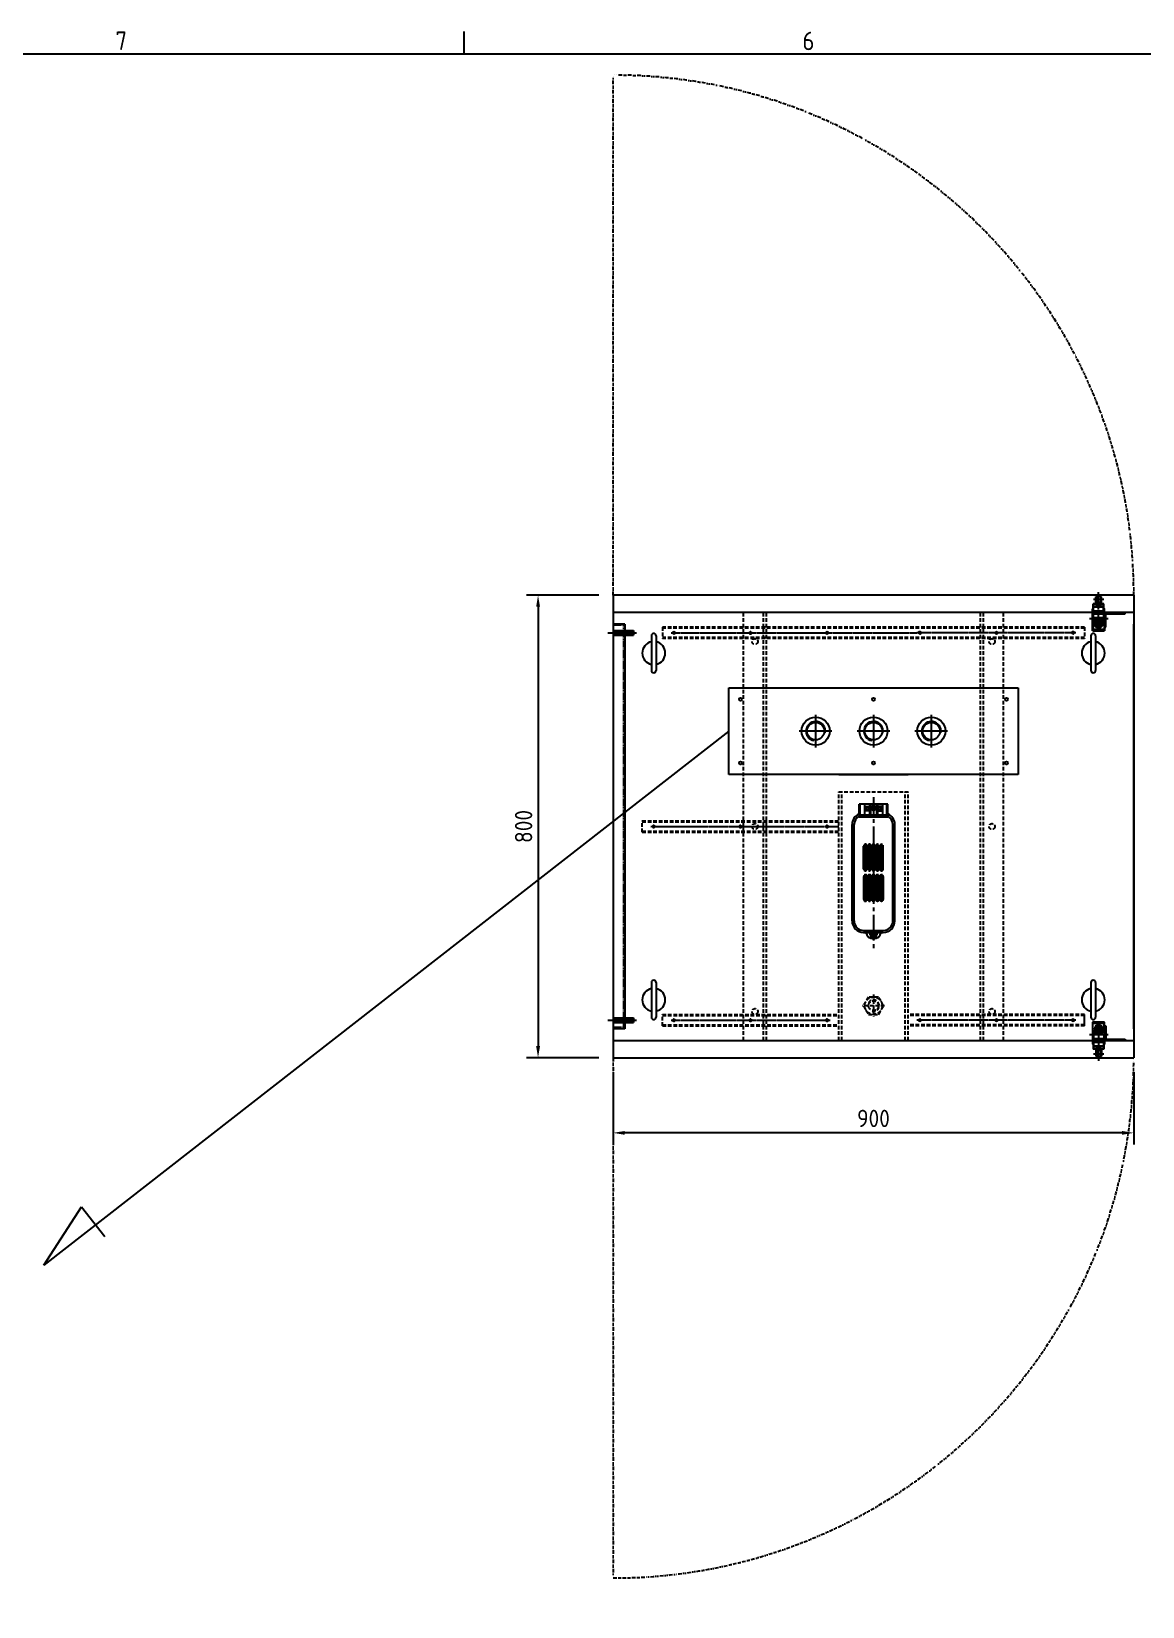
# Model space of a CAD drawing. Header units: inches. Extents: x 12 to 11036, y 8 to 6728.
# Drawn here: x 1640 to 3561, y 3882 to 6606 of the extents above; entities that cross this region are included whole.
import ezdxf

# ---------------------------------------------------------------- set-up
doc = ezdxf.new("R2010")
doc.units = ezdxf.units.IN
doc.header["$MEASUREMENT"] = 0
for name, pattern in [('CENTER', [50.8, 31.75, -6.35, 6.35, -6.35]), ('CENTER1', [10, 7, -1, 1, -1]), ('CHAIN', [0.3543, 0.2362, -0.0295, 0.0591, -0.0295]), ('DASHED2', [9.525, 6.35, -3.175]), ('DIVIDE', [31.75, 12.7, -6.35, 0, -6.35, 0, -6.35]), ('HIDDEN2', [4.7625, 3.175, -1.5875])]:
    doc.linetypes.add(name, pattern=pattern)
for name, color, linetype in [('CEN', 1, 'CENTER'), ('CENTER', 1, 'CENTER'), ('D', 3, 'Continuous'), ('grn~', 8, 'DASHED2'), ('O', 7, 'Continuous'), ('THIN', 3, 'Continuous')]:
    doc.layers.add(name, color=color, linetype=linetype)
doc.layers.add('경계(ISO)', color=7, linetype='Continuous', lineweight=25)
doc.layers.add('중심 표식(ISO)', color=1, linetype='Continuous', lineweight=25)
doc.styles.add('문자 텍스트_PSTEK_POSCO', font='isocp.shx')
doc.styles.add('치수 텍스트_PSTEK_POSCO', font='isocp.shx')
doc.dimstyles.new('치수_PSTEK_POSCO', dxfattribs={"dimscale": 10, "dimtxt": 3, "dimasz": 2, "dimexe": 2, "dimexo": 2.5, "dimgap": 1, "dimtad": 1, "dimrnd": 1e-08, "dimdsep": 46, "dimtxsty": '치수 텍스트_PSTEK_POSCO', "dimcen": 0.09, "dimdle": 10, "dimclrd": 7, "dimclre": 7, "dimclrt": 2, "dimadec": 1, "dimazin": 2, "dimtfac": 1, "dimtmove": 0, "dimatfit": 3, "dimfxl": 0, "dimtolj": 1, "dimlwd": -1, "dimlwe": -1, "dimarcsym": 0})

# ---------------------------------------------------------------- blocks, each defined once
blk = doc.blocks.new('경계 Default Border')
at = {"layer": '경계(ISO)'}
blk.add_line((148.5, 410), (148.5, 412.4), dxfattribs=at)
at = {"layer": '경계(ISO)', "flags": 128}
blk.add_lwpolyline([(10, 10), (10, 410), (584, 410), (584, 10), (10, 10)], dxfattribs=at)
at = {"layer": '경계(ISO)', "color": 2, "char_height": 2, "attachment_point": 7, "style": '문자 텍스트_PSTEK_POSCO'}
for s, insert in [('7', (110.8, 410.4)), ('6', (185.05, 410.38))]:
    blk.add_mtext(s, dxfattribs=dict(at, insert=insert))
blk = doc.blocks.new('*D143')
at = {"color": 7, "linetype": 'Continuous'}
for p, q in [((2646.1, 4805.9), (2646.1, 4680.9)), ((3546.1, 4805.9), (3546.1, 4680.9)), ((3526.1, 4700.9), (2666.1, 4700.9))]:
    blk.add_line(p, q, dxfattribs=at)
at = {"color": 7}
for points in [[(2666.1, 4704.2), (2666.1, 4697.6), (2646.1, 4700.9)], [(3526.1, 4704.2), (3526.1, 4697.6), (3546.1, 4700.9)]]:
    blk.add_solid(points, dxfattribs=at)
at = {"layer": 'Defpoints', "color": 0}
for p in [(2646.1, 4830.9), (3546.1, 4830.9), (2646.1, 4700.9)]:
    blk.add_point(p, dxfattribs=at)
at = {"color": 2, "insert": (3096.1, 4725.9), "char_height": 30, "attachment_point": 5, "style": '치수 텍스트_PSTEK_POSCO'}
blk.add_mtext('\\A1;900', dxfattribs=at)
blk = doc.blocks.new('*D144')
at = {"color": 7, "linetype": 'Continuous'}
for p, q in [((2621.1, 5630.9), (2496.1, 5630.9)), ((2516.1, 5610.9), (2516.1, 4850.9)), ((2621.1, 4830.9), (2496.1, 4830.9))]:
    blk.add_line(p, q, dxfattribs=at)
at = {"color": 7}
for points in [[(2512.8, 5610.9), (2519.5, 5610.9), (2516.1, 5630.9)], [(2512.8, 4850.9), (2519.5, 4850.9), (2516.1, 4830.9)]]:
    blk.add_solid(points, dxfattribs=at)
at = {"layer": 'Defpoints', "color": 0}
for p in [(2646.1, 5630.9), (2516.1, 4830.9), (2646.1, 4830.9)]:
    blk.add_point(p, dxfattribs=at)
at = {"color": 2, "insert": (2491.1, 5230.9), "char_height": 30, "attachment_point": 5, "rotation": 90, "style": '치수 텍스트_PSTEK_POSCO'}
blk.add_mtext('\\A1;800', dxfattribs=at)
blk = doc.blocks.new('34RECW3SE4T')
at = {"color": 1}
for p, q in [((31918.4, -16202.4), (31918.4, -16225.4)), ((31920.4, -16202.4), (31918.4, -16202.4)), ((31920.4, -16227.4), (31920.4, -16202.4)), ((31918.4, -16225.4), (31885.4, -16225.4)), ((31885.4, -16225.4), (31885.4, -16227.4)), ((31885.4, -16227.4), (31920.4, -16227.4))]:
    blk.add_line(p, q, dxfattribs=at)
at = {"color": 1, "linetype": 'CENTER', "ltscale": 3}
blk.add_line((31924.4, -16217.4), (31914.4, -16217.4), dxfattribs=at)
blk = doc.blocks.new('LIMIT SWITCH-T')
at = {"linetype": 'Continuous'}
for p, q in [((-12, -10.3), (-12, 10.3)), ((-12, 9.6), (-12, -9.4)), ((-2, 10.1), (-11.5, 10.1)), ((-2, -9.9), (-11.5, -9.9))]:
    blk.add_line(p, q, dxfattribs=at)
blk.add_line((-10, -9.5), (-10, 9.5))
at = {"color": 7}
for p, q in [((33.3, -8.6), (33.3, 8.6)), ((34.3, 4.9), (34.3, 9.3)), ((46.4, 3.7), (46.4, 4.9)), ((47.3, -3.7), (47.3, 3.7)), ((34.3, -9.3), (34.3, -4.9)), ((46.4, -4.9), (46.4, -3.7))]:
    blk.add_line(p, q, dxfattribs=at)
at = {"linetype": 'Continuous'}
for radius in [7.25, 6.75, 6, 3.65, 3.2, 2.75]:
    blk.add_circle((0, 0), radius, dxfattribs=at)
for centre, radius, start, end in [((-9.5, 9.5), 0.5, 90, 180), ((0, 0), 10, 270, 90), ((-9.5, -9.5), 0.5, 180, 270)]:
    blk.add_arc(centre, radius, start, end, dxfattribs=at)
at = {"layer": 'CEN'}
for p, q in [((-13.6, 0), (54.9, 0)), ((0, 6.3), (0, -6.3))]:
    blk.add_line(p, q, dxfattribs=at)
at = {"layer": 'CEN', "color": 7, "linetype": 'Continuous'}
for p, q in [((22.4, 8.6), (33.3, 8.6)), ((22.9, 9.3), (34.3, 9.3)), ((33.3, 4.9), (46.4, 4.9)), ((35, 3.7), (47.3, 3.7)), ((22.4, -8.6), (33.3, -8.6)), ((22.9, -9.3), (34.3, -9.3)), ((33.3, -4.9), (46.4, -4.9)), ((35, -3.7), (47.3, -3.7))]:
    blk.add_line(p, q, dxfattribs=at)
at = {"layer": 'D', "color": 7}
for p, q in [((-0.5, 10.7), (-0.5, 10.3)), ((10, -10.4), (10, 10.2)), ((29.5, -8.6), (29.5, 8.6)), ((33.3, 3.5), (29.5, 3.1)), ((30.8, 2.9), (29.5, 0)), ((31.2, -2.2), (30.8, 2.9)), ((32, 3.1), (31.2, -2.2)), ((33.3, 0), (32, 3.1)), ((34.3, 4.9), (34.3, 8.6)), ((35, -3.7), (35, 3.7)), ((36.7, -3.7), (36.7, 3.7)), ((-0.5, -10.3), (-12, -10.3)), ((-0.5, -10.3), (-0.5, -10.8)), ((33.3, -3.5), (29.5, -3.1)), ((34.3, -8.6), (34.3, -4.9))]:
    blk.add_line(p, q, dxfattribs=at)
at = {"layer": 'D', "color": 1, "linetype": 'CENTER'}
for p, q in [((9.3, 15.7), (9.3, -15.8)), ((42.6, 9), (42.6, -8.9))]:
    blk.add_line(p, q, dxfattribs=at)
at = {"layer": 'D', "color": 0}
blk.add_line((29, 8.5), (29, -8.5), dxfattribs=at)
at = {"layer": 'O'}
for p, q in [((-12, 10.3), (25.7, 10.3)), ((-0.5, 10.7), (15.8, 10.7)), ((15.8, 10.3), (15.8, 10.7)), ((16.8, -8.8), (16.8, 8.7)), ((-0.5, -10.3), (25.7, -10.3)), ((-0.5, -10.8), (15.8, -10.8)), ((15.8, -10.8), (15.8, -10.3))]:
    blk.add_line(p, q, dxfattribs=at)
at = {"layer": 'O', "color": 7}
for p, q in [((10, 8.7), (16.8, 8.7)), ((22.4, 10.3), (22.4, -10.3)), ((22.9, 9.3), (22.9, 8.6)), ((26, 10), (26, 9.5)), ((26, 9.5), (26, 9.3)), ((10, -8.8), (16.8, -8.8)), ((22.9, -8.6), (22.9, -9.3)), ((26, -9.3), (26, -10))]:
    blk.add_line(p, q, dxfattribs=at)
at = {"layer": 'O'}
for centre, start, end in [((25.7, 10), 0, 90), ((25.7, -10), 270, 0)]:
    blk.add_arc(centre, 0.3, start, end, dxfattribs=at)
blk = doc.blocks.new('A$C60CF5324')
at = {"color": 6}
for p, q in [((-83.3, 67), (83.3, 67)), ((-83.3, 70.5), (83.3, 70.5)), ((99.8, 58.5), (96.8, 58.5)), ((96.8, 58.5), (96.8, 8.5)), ((96.8, 56.5), (118.8, 56.5)), ((99.8, 58.5), (118.8, 58.5)), ((99.8, 10.5), (99.8, 56.5)), ((118.8, 8.5), (118.8, 58.5)), ((-103.3, 46.9), (-103.3, 20.1)), ((-103.3, 50.5), (-103.3, 16.5)), ((-99.8, 50.5), (-99.8, 16.5)), ((99.8, 49.7), (99.8, 17.3)), ((118.8, 49.2), (99.8, 49.2)), ((99.8, 47), (99.8, 20)), ((118.8, 40.2), (99.8, 40.2)), ((118.8, 38.5), (99.8, 38.5)), ((118.8, 28.5), (99.8, 28.5)), ((110.2, 45.3), (107.5, 45.3)), ((110.2, 44.1), (107.5, 44.1)), ((110.2, 45.3), (110.2, 46.9)), ((110.2, 42.5), (110.2, 44.1)), ((111.4, 45.3), (111.4, 46.9)), ((114, 45.3), (111.4, 45.3)), ((111.4, 42.5), (111.4, 44.1)), ((114, 44.1), (111.4, 44.1)), ((-83.3, 0), (83.3, 0)), ((96.8, 10.5), (118.8, 10.5)), ((99.8, 8.5), (96.8, 8.5)), ((118.8, 26.8), (99.8, 26.8)), ((118.8, 17.8), (99.8, 17.8)), ((99.8, 8.5), (118.8, 8.5)), ((110.2, 22.9), (107.5, 22.9)), ((110.2, 21.7), (107.5, 21.7)), ((110.2, 24.5), (110.2, 22.9)), ((110.2, 21.7), (110.2, 20.1)), ((111.4, 24.5), (111.4, 22.9)), ((114, 22.9), (111.4, 22.9)), ((111.4, 21.7), (111.4, 20.1)), ((114, 21.7), (111.4, 21.7)), ((-83.3, -3.5), (83.3, -3.5))]:
    blk.add_line(p, q, dxfattribs=at)
for points in [[(-112.5, 35.8), (-112.5, 31.1, 1), (-107.6, 31.1), (-107.6, 35.8, 1)], [(-46.2, 46.1), (-6.4, 46.1, 0.414214), (-5, 47.5), (-5, 47.5, 0.414214), (-6.4, 48.9), (-46.2, 48.9, 0.414214), (-47.6, 47.5), (-47.6, 47.5, 0.414214)], [(-46.2, 39.1), (-6.4, 39.1, 0.414214), (-5, 40.5), (-5, 40.5, 0.414214), (-6.4, 41.9), (-46.2, 41.9, 0.414214), (-47.6, 40.5), (-47.6, 40.5, 0.414214)], [(-46.2, 32.1), (-6.4, 32.1, 0.414214), (-5, 33.5), (-5, 33.5, 0.414214), (-6.4, 34.9), (-46.2, 34.9, 0.414214), (-47.6, 33.5), (-47.6, 33.5, 0.414214)], [(-46.2, 27.9), (-6.4, 27.9, -0.414214), (-5, 26.5), (-5, 26.5, -0.414214), (-6.4, 25.1), (-46.2, 25.1, -0.414214), (-47.6, 26.5), (-47.6, 26.5, -0.414214)], [(46.2, 46.1), (6.4, 46.1, -0.414214), (5, 47.5), (5, 47.5, -0.414214), (6.4, 48.9), (46.2, 48.9, -0.414214), (47.6, 47.5), (47.6, 47.5, -0.414214)], [(46.2, 39.1), (6.4, 39.1, -0.414214), (5, 40.5), (5, 40.5, -0.414214), (6.4, 41.9), (46.2, 41.9, -0.414214), (47.6, 40.5), (47.6, 40.5, -0.414214)], [(46.2, 32.1), (6.4, 32.1, -0.414214), (5, 33.5), (5, 33.5, -0.414214), (6.4, 34.9), (46.2, 34.9, -0.414214), (47.6, 33.5), (47.6, 33.5, -0.414214)], [(46.2, 27.9), (6.4, 27.9, 0.414214), (5, 26.5), (5, 26.5, 0.414214), (6.4, 25.1), (46.2, 25.1, 0.414214), (47.6, 26.5), (47.6, 26.5, 0.414214)], [(110.1, 35.9), (113.9, 35.9, -0.414214), (116.4, 33.5), (116.4, 33.5, -0.414214), (113.9, 31), (110.1, 31, -0.414214), (107.7, 33.5), (107.7, 33.5, -0.414214)], [(-46.2, 20.9), (-6.4, 20.9, -0.414214), (-5, 19.5), (-5, 19.5, -0.414214), (-6.4, 18.1), (-46.2, 18.1, -0.414214), (-47.6, 19.5), (-47.6, 19.5, -0.414214)], [(46.2, 20.9), (6.4, 20.9, 0.414214), (5, 19.5), (5, 19.5, 0.414214), (6.4, 18.1), (46.2, 18.1, 0.414214), (47.6, 19.5), (47.6, 19.5, 0.414214)]]:
    blk.add_lwpolyline(points, format="xyb", close=True, dxfattribs=at)
for points in [[(-103.3, 27.8), (-107.3, 27.8), (-107.3, 39.2), (-103.3, 39.2)], [(106.8, 48.6), (114.8, 48.6), (114.8, 40.8), (106.8, 40.8)], [(106.8, 18.4), (114.8, 18.4), (114.8, 26.2), (106.8, 26.2)]]:
    blk.add_lwpolyline(points, close=True, dxfattribs=at)
for centre in [(110.8, 44.7), (110.8, 22.3)]:
    blk.add_circle(centre, 3.3, dxfattribs=at)
for centre, radius, start, end in [((-83.3, 50.5), 20, 90, 180), ((-83.3, 50.5), 16.5, 90, 180), ((83.3, 50.5), 20, 23.5782, 90), ((83.3, 50.5), 16.5, 29.0025, 90), ((-100.6, 33.5), 13.7, 101.2352, 258.7648), ((110.8, 44.7), 2.3, 74.8783, 105.1217), ((110.8, 44.7), 2.3, 254.8783, 285.1217), ((-83.3, 16.5), 20, 180, 270), ((-83.3, 16.5), 16.5, 180, 270), ((83.3, 16.5), 20, 270, 336.4218), ((83.3, 16.5), 16.5, 270, 330.9975), ((110.8, 22.3), 2.3, 74.8783, 105.1217), ((110.8, 22.3), 2.3, 254.8783, 285.1217)]:
    blk.add_arc(centre, radius, start, end, dxfattribs=at)
at = {"layer": 'CENTER'}
for p, q in [((130.6, 33.5), (-130.6, 33.5)), ((-110, 39.8), (-110, 27.2)), ((112, 39.8), (112, 27.2))]:
    blk.add_line(p, q, dxfattribs=at)
at = {"layer": 'grn~', "color": 6, "ltscale": 0.1}
for points in [[(-46.2, 44.5), (-6.4, 44.5, 0.414214), (-3.4, 47.5, 0.414214), (-6.4, 50.5), (-46.2, 50.5, 0.414214), (-49.2, 47.5, 0.414214)], [(-46.2, 37.5), (-6.4, 37.5, 0.414214), (-3.4, 40.5, 0.414214), (-6.4, 43.5), (-46.2, 43.5, 0.414214), (-49.2, 40.5, 0.414214)], [(-46.2, 30.5), (-6.4, 30.5, 0.414214), (-3.4, 33.5, 0.414214), (-6.4, 36.5), (-46.2, 36.5, 0.414214), (-49.2, 33.5, 0.414214)], [(-46.2, 29.5), (-6.4, 29.5, -0.414214), (-3.4, 26.5, -0.414214), (-6.4, 23.5), (-46.2, 23.5, -0.414214), (-49.2, 26.5, -0.414214)], [(46.2, 44.5), (6.4, 44.5, -0.414214), (3.4, 47.5, -0.414214), (6.4, 50.5), (46.2, 50.5, -0.414214), (49.2, 47.5, -0.414214)], [(46.2, 37.5), (6.4, 37.5, -0.414214), (3.4, 40.5, -0.414214), (6.4, 43.5), (46.2, 43.5, -0.414214), (49.2, 40.5, -0.414214)], [(46.2, 30.5), (6.4, 30.5, -0.414214), (3.4, 33.5, -0.414214), (6.4, 36.5), (46.2, 36.5, -0.414214), (49.2, 33.5, -0.414214)], [(46.2, 29.5), (6.4, 29.5, 0.414214), (3.4, 26.5, 0.414214), (6.4, 23.5), (46.2, 23.5, 0.414214), (49.2, 26.5, 0.414214)], [(-46.2, 22.5), (-6.4, 22.5, -0.414214), (-3.4, 19.5, -0.414214), (-6.4, 16.5), (-46.2, 16.5, -0.414214), (-49.2, 19.5, -0.414214)], [(46.2, 22.5), (6.4, 22.5, 0.414214), (3.4, 19.5, 0.414214), (6.4, 16.5), (46.2, 16.5, 0.414214), (49.2, 19.5, 0.414214)]]:
    blk.add_lwpolyline(points, format="xyb", close=True, dxfattribs=at)
blk = doc.blocks.new('A$C0D9648A1')
blk.add_circle((0, 0), 1.69)
at = {"layer": 'CENTER'}
for p, q in [((2, 0), (-2, 0)), ((0, -2), (0, 2))]:
    blk.add_line(p, q, dxfattribs=at)
at = {"layer": 'THIN'}
blk.add_arc((0, 0), 2, 75, 345, dxfattribs=at)

msp = doc.modelspace()

# ---------------------------------------------------------------- linework, layer by layer
at = {"color": 6, "linetype": 'DIVIDE', "ltscale": 0.5}
for p, q in [((2646.145, 5630.899), (2646.145, 6530.899)), ((2646.145, 4830.899), (2646.145, 3930.899))]:
    msp.add_line(p, q, dxfattribs=at)
for p, q in [((3546.145, 5630.899), (2646.145, 5630.899)), ((2646.145, 5630.899), (2646.145, 4830.899)), ((3546.145, 5630.899), (3546.145, 4830.899)), ((3546.145, 5630.899), (3546.145, 4830.899)), ((3546.145, 5600.899), (2646.145, 5600.899)), ((2636.751, 5565.899), (2686.145, 5565.899)), ((2666.145, 5580.899), (2646.145, 5580.899)), ((2646.145, 5569.899), (2681.145, 5569.899)), ((2646.145, 5561.899), (2681.145, 5561.899)), ((2666.145, 5580.899), (2666.145, 4880.899)), ((2681.145, 5569.899), (2681.145, 5561.899)), ((2712.145, 5560.899), (2712.145, 5500.899)), ((2720.145, 5560.899), (2720.145, 5500.899)), ((3472.145, 5560.899), (3472.145, 5500.899)), ((3480.145, 5560.899), (3480.145, 5500.899)), ((3546.145, 4880.899), (3546.145, 5580.899)), ((2846.145, 5470.899), (3346.145, 5470.899)), ((2846.145, 5320.899), (2846.145, 5470.899)), ((3346.145, 5470.899), (3346.145, 5320.899)), ((2846.145, 5395.899), (1661.685, 4472.224)), ((3346.145, 5320.899), (2846.145, 5320.899)), ((3036.145, 5320.899), (3156.145, 5320.899)), ((2712.145, 4960.899), (2712.145, 4900.899)), ((2720.145, 4960.899), (2720.145, 4900.899)), ((3472.145, 4960.899), (3472.145, 4900.899)), ((3480.145, 4960.899), (3480.145, 4900.899)), ((3461.145, 4885.899), (3461.145, 4905.899)), ((2636.751, 4895.899), (2686.145, 4895.899)), ((2646.145, 4899.899), (2681.145, 4899.899)), ((2646.145, 4891.899), (2681.145, 4891.899)), ((2666.145, 4880.899), (2646.145, 4880.899)), ((2681.145, 4899.899), (2681.145, 4891.899)), ((2646.145, 4860.899), (3546.145, 4860.899)), ((2646.145, 4830.899), (3546.145, 4830.899)), ((1661.685, 4472.224), (1726.807, 4572.999)), ((1726.807, 4572.999), (1767.044, 4521.338))]:
    msp.add_line(p, q)
at = {"color": 2, "linetype": 'HIDDEN2', "ltscale": 2}
for p, q in [((2871.145, 4860.899), (2871.145, 5600.899)), ((2906.145, 4860.899), (2906.145, 5600.899)), ((2911.145, 4860.899), (2911.145, 5600.899)), ((3281.145, 4860.899), (3281.145, 5600.899)), ((3286.145, 4860.899), (3286.145, 5600.899)), ((3321.145, 4860.899), (3321.145, 5600.899)), ((2731.145, 5575.899), (2731.145, 5555.899)), ((3461.145, 5575.899), (2731.145, 5575.899)), ((3461.145, 5573.899), (2731.145, 5573.899)), ((3461.145, 5575.899), (3461.145, 5555.899)), ((3461.145, 5557.899), (2731.145, 5557.899)), ((3461.145, 5555.899), (2731.145, 5555.899)), ((3036.145, 4860.899), (3036.145, 5290.899)), ((3036.145, 5290.899), (3156.145, 5290.899)), ((3041.145, 4860.899), (3041.145, 5290.899)), ((3151.145, 4860.899), (3151.145, 5290.899)), ((3156.145, 4860.899), (3156.145, 5290.899)), ((2696.145, 5220.899), (2696.145, 5240.899)), ((2696.145, 5240.899), (3036.145, 5240.899)), ((2696.145, 5238.899), (3036.145, 5238.899)), ((2696.145, 5222.899), (3036.145, 5222.899)), ((2696.145, 5220.899), (3036.145, 5220.899)), ((3087.484, 4935.899), (3078.824, 4920.899)), ((3104.806, 4935.899), (3087.484, 4935.899)), ((3096.145, 4940.209), (3096.145, 4901.589)), ((3113.466, 4920.899), (3104.806, 4935.899)), ((2731.145, 4885.899), (2731.145, 4905.899)), ((2731.145, 4905.899), (3036.145, 4905.899)), ((3115.455, 4920.899), (3076.835, 4920.899)), ((3078.824, 4920.899), (3087.484, 4905.899)), ((3087.484, 4905.899), (3104.806, 4905.899)), ((3104.806, 4905.899), (3113.466, 4920.899)), ((3461.145, 4905.899), (3156.145, 4905.899)), ((2731.145, 4903.899), (3036.145, 4903.899)), ((2731.145, 4887.899), (3036.145, 4887.899)), ((2731.145, 4885.899), (3036.145, 4885.899)), ((3461.145, 4903.899), (3156.145, 4903.899)), ((3461.145, 4887.899), (3156.145, 4887.899)), ((3461.145, 4885.899), (3156.145, 4885.899))]:
    msp.add_line(p, q, dxfattribs=at)
at = {"color": 2, "linetype": 'HIDDEN2', "ltscale": 0.5}
for p, q in [((2664.145, 5578.899), (2646.145, 5578.899)), ((2664.145, 5578.899), (2664.145, 4882.899)), ((2664.145, 4882.899), (2646.145, 4882.899))]:
    msp.add_line(p, q, dxfattribs=at)
at = {"color": 1}
for p, q in [((2646.145, 5569.299), (2681.145, 5569.299)), ((2646.145, 5562.499), (2681.145, 5562.499)), ((2646.145, 4899.299), (2681.145, 4899.299)), ((2646.145, 4892.499), (2681.145, 4892.499))]:
    msp.add_line(p, q, dxfattribs=at)
at = {"color": 1, "linetype": 'CENTER1', "ltscale": 0.2}
for p, q in [((2746.145, 5565.899), (3171.145, 5565.899)), ((3446.145, 5565.899), (3171.145, 5565.899)), ((2711.145, 5230.899), (3036.145, 5230.899)), ((2746.145, 4895.899), (3021.145, 4895.899)), ((3446.145, 4895.899), (3171.145, 4895.899))]:
    msp.add_line(p, q, dxfattribs=at)
at = {"color": 2, "linetype": 'HIDDEN2', "ltscale": 2}
for centre, radius in [((2891.145, 5550.899), 5), ((3301.145, 5550.899), 5), ((2891.145, 5230.899), 5), ((3301.145, 5230.899), 5), ((3096.145, 4920.899), 15), ((2891.145, 4910.899), 5), ((3096.145, 4920.899), 8.558), ((3301.145, 4910.899), 5)]:
    msp.add_circle(centre, radius, dxfattribs=at)
for centre, radius in [((2866.145, 5450.899), 2.5), ((3096.145, 5450.899), 2.5), ((3326.145, 5450.899), 2.5), ((2996.145, 5395.899), 24.25), ((2996.145, 5395.899), 15.146), ((3096.145, 5395.899), 24.25), ((3096.145, 5395.899), 15.146), ((3196.145, 5395.899), 24.25), ((3196.145, 5395.899), 15.146), ((2866.145, 5340.899), 2.5), ((3096.145, 5340.899), 2.5), ((3326.145, 5340.899), 2.5)]:
    msp.add_circle(centre, radius)
at = {"color": 6, "linetype": 'DIVIDE', "ltscale": 0.5}
for centre, start, end in [((2646.145, 5630.899), 0, 90), ((2646.145, 4830.899), 270, 0)]:
    msp.add_arc(centre, 900, start, end, dxfattribs=at)
for centre, radius, start, end in [((2716.145, 5560.899), 4, 0, 180), ((3476.145, 5560.899), 4, 0, 180), ((2716.145, 5530.899), 20, 101.536959, 258.463041), ((2716.145, 5530.899), 20, 281.536959, 78.463041), ((3476.145, 5530.899), 20, 101.536959, 258.463041), ((3476.145, 5530.899), 20, 281.536959, 78.463041), ((2716.145, 5500.899), 4, 180, 0), ((3476.145, 5500.899), 4, 180, 0), ((2996.145, 5395.899), 16.625, 350, 260), ((3096.145, 5395.899), 16.625, 350, 260), ((3196.145, 5395.899), 16.625, 350, 260), ((2716.145, 4960.899), 4, 0, 180), ((3476.145, 4960.899), 4, 0, 180), ((2716.145, 4930.899), 20, 101.536959, 258.463041), ((2716.145, 4930.899), 20, 281.536959, 78.463041), ((3476.145, 4930.899), 20, 101.536959, 258.463041), ((3476.145, 4930.899), 20, 281.536959, 78.463041), ((2716.145, 4900.899), 4, 180, 0), ((3476.145, 4900.899), 4, 180, 0)]:
    msp.add_arc(centre, radius, start, end)
at = {"color": 2, "linetype": 'HIDDEN2', "ltscale": 2}
msp.add_arc((3096.145, 4920.899), 10, 255.22153, 166.881712, dxfattribs=at)
at = {"layer": '중심 표식(ISO)', "linetype": 'CHAIN', "ltscale": 19.051651}
for p, q in [((2996.145, 5424.149), (2996.145, 5367.649)), ((3096.145, 5424.149), (3096.145, 5367.649)), ((3196.145, 5424.149), (3196.145, 5367.649)), ((3024.395, 5395.899), (2967.895, 5395.899)), ((3016.77, 5395.899), (2975.521, 5395.899)), ((2996.145, 5416.524), (2996.145, 5375.275)), ((3124.395, 5395.899), (3067.895, 5395.899)), ((3224.395, 5395.899), (3167.895, 5395.899))]:
    msp.add_line(p, q, dxfattribs=at)

# ---------------------------------------------------------------- block references
at = {"xscale": 16, "yscale": 16, "zscale": 16}
msp.add_blockref('경계 Default Border', (12.454, 7.72), dxfattribs=at)
for name, p, rotation in [('LIMIT SWITCH-T', (3485.395, 5581.599), 90.00000000000001), ('34RECW3SE4T', (35416.551, -10626.524), 180), ('A$C0D9648A1', (3176.145, 5565.899), 180), ('A$C0D9648A1', (3441.145, 5565.899), 180), ('A$C60CF5324', (3129.645, 5150.899), 90)]:
    msp.add_blockref(name, p, dxfattribs=dict(rotation=rotation))
at = {"xscale": -1}
for name, p, rotation in [('A$C0D9648A1', (2751.145, 5565.899), 180), ('A$C0D9648A1', (3016.145, 5565.899), 180), ('LIMIT SWITCH-T', (3485.395, 4880.199), 90)]:
    msp.add_blockref(name, p, dxfattribs=dict(at, rotation=rotation))
for p in [(2883.645, 5565.899), (2716.145, 5230.899), (2866.145, 5230.899), (3016.145, 5230.899), (2751.145, 4895.899), (2883.645, 4895.899), (3016.145, 4895.899)]:
    msp.add_blockref('A$C0D9648A1', p)
for name, p in [('A$C0D9648A1', (3308.645, 5565.899)), ('A$C0D9648A1', (3096.145, 5262.899)), ('A$C0D9648A1', (3096.145, 5040.899)), ('A$C0D9648A1', (3176.145, 4895.899)), ('A$C0D9648A1', (3308.645, 4895.899)), ('A$C0D9648A1', (3441.145, 4895.899)), ('34RECW3SE4T', (35416.551, 21088.323))]:
    msp.add_blockref(name, p, dxfattribs=at)

# ---------------------------------------------------------------- dimensions: what is measured, and where the dimension line sits
dim = msp.add_linear_dim(base=(2516.145, 4830.899), p1=(2646.145, 5630.899), p2=(2646.145, 4830.899), angle=90, dimstyle='치수_PSTEK_POSCO', override={"dimfxl": 4, "dimarcsym": 1})
dim.commit()
dim.dimension.update_dxf_attribs({"geometry": '*D144', "text_midpoint": (2491.145, 5230.899)})
dim = msp.add_linear_dim(base=(2646.145, 4700.899), p1=(3546.145, 4830.899), p2=(2646.145, 4830.899), dimstyle='치수_PSTEK_POSCO', override={"dimfxl": 4, "dimarcsym": 1})
dim.commit()
dim.dimension.update_dxf_attribs({"geometry": '*D143', "text_midpoint": (3096.145, 4725.899)})

doc.saveas('drawing.dxf')
